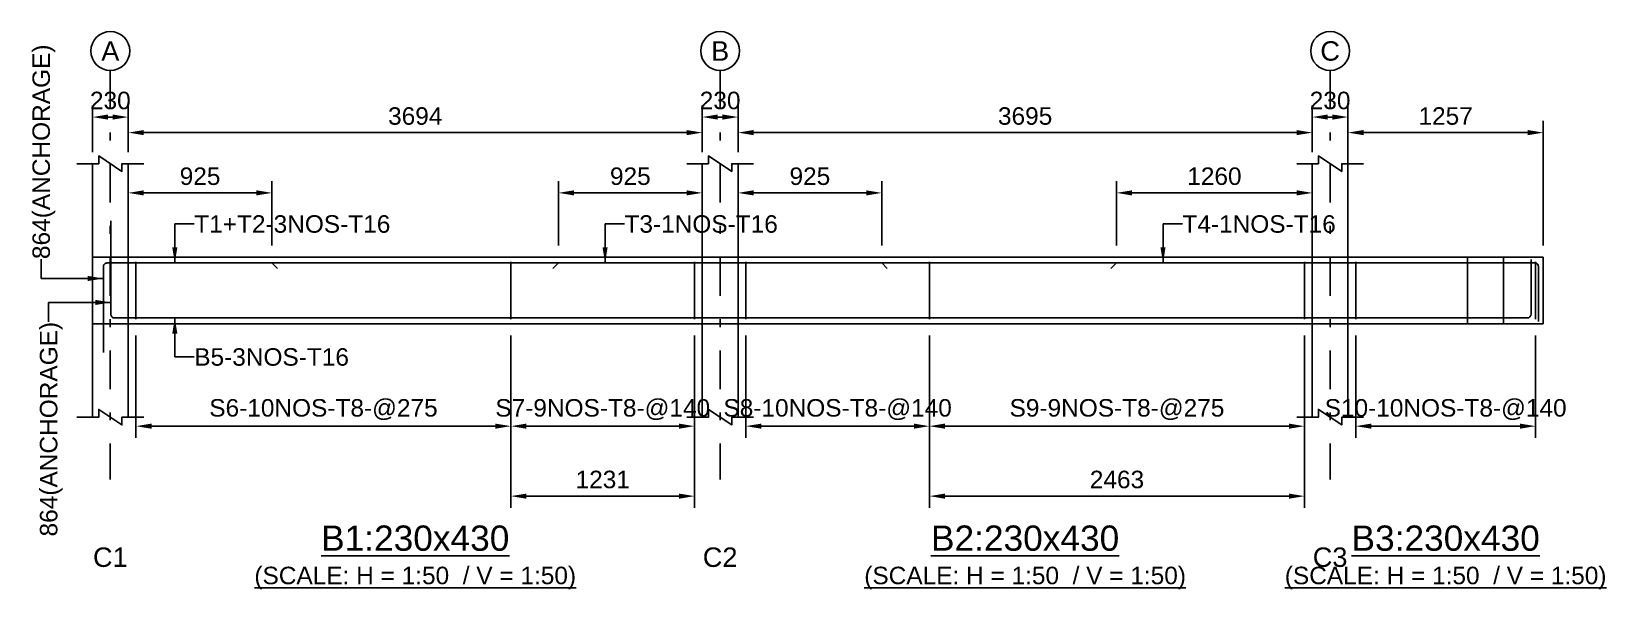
# Model space of a CAD drawing. Header units: inches. Extents: x -820 to 83376, y -186800 to 1700.
# Drawn here: x -784 to 19485, y -5475 to 1700 of the extents above; entities that cross this region are included whole.
import ezdxf
from ezdxf.enums import TextEntityAlignment as Align

# ---------------------------------------------------------------- set-up
doc = ezdxf.new("R2010")
doc.units = ezdxf.units.IN
doc.header["$LTSCALE"] = 1000
doc.header["$MEASUREMENT"] = 0
doc.linetypes.add('SCCenter', pattern=[1.2, 0.5, -0.3, 0.1, -0.3])
for name, color, linetype in [('Concrete Line', 2, 'Continuous'), ('Cut Line', 31, 'Continuous'), ('Dimension', 31, 'Continuous'), ('Grid', 8, 'Continuous'), ('Labels', 4, 'Continuous'), ('Labels_Support', 4, 'Continuous'), ('Link', 225, 'Continuous'), ('Reinforcement', 4, 'Continuous'), ('Text', 31, 'Continuous')]:
    doc.layers.add(name, color=color, linetype=linetype)
doc.styles.add('SC-SansSerif', font='SansSerif')
doc.styles.get("Standard").update_dxf_attribs({"font": 'txt.shx'})
doc.dimstyles.new('SCBBSDimStyl', dxfattribs={"dimtxt": 225, "dimasz": 200, "dimexe": 150, "dimexo": 150, "dimgap": 100, "dimtad": 1, "dimtoh": 1, "dimdec": 0, "dimzin": 0, "dimdsep": 46, "dimtxsty": 'SC-SansSerif', "dimcen": 0.09, "dimclrd": 8, "dimclre": 8, "dimclrt": 31, "dimadec": 0, "dimazin": 0, "dimtfac": 1, "dimtdec": 0, "dimtix": 1, "dimtofl": 0, "dimtmove": 0, "dimatfit": 3, "dimfxl": 1, "dimtolj": 1, "dimtzin": 0, "dimarcsym": 0})
doc.dimstyles.get("Standard").update_dxf_attribs({"dimtxt": 0.18, "dimasz": 200, "dimexe": 0.18, "dimexo": 0.0625, "dimgap": 0.09, "dimtad": 0, "dimtih": 1, "dimtoh": 1, "dimdec": 4, "dimzin": 0, "dimdsep": 46, "dimtxsty": 'Standard', "dimcen": 0.09, "dimadec": 0, "dimazin": 0, "dimtfac": 1, "dimtdec": 4, "dimtofl": 0, "dimtmove": 0, "dimatfit": 3, "dimfxl": 1, "dimtolj": 1, "dimtzin": 0, "dimarcsym": 0})

# ---------------------------------------------------------------- blocks, each defined once
blk = doc.blocks.new('*D0')
at = {"color": 8, "linetype": 'ByBlock', "lineweight": -2}
for p, q in [((560, -2210), (560, -3525)), ((5385, -2210), (5385, -3525)), ((760, -3375), (5185, -3375))]:
    blk.add_line(p, q, dxfattribs=at)
at = {"color": 8}
for points in [[(560, -3375), (760, -3342), (760, -3408)], [(5385, -3375), (5185, -3408), (5185, -3342)]]:
    blk.add_solid(points, dxfattribs=at)
at = {"layer": 'DEFPOINTS', "color": 31}
for p in [(560, -2060), (5385, -2060), (560, -3375)]:
    blk.add_point(p, dxfattribs=at)
at = {"color": 31, "insert": (2973, -3162), "char_height": 225, "attachment_point": 5, "style": 'SC-SansSerif'}
blk.add_mtext('\\A1;S6-10NOS-T8-@275', dxfattribs=at)
blk = doc.blocks.new('*D1')
at = {"color": 8, "linetype": 'ByBlock', "lineweight": -2}
for p, q in [((5385, -2210), (5385, -3525)), ((7748, -2210), (7748, -3525)), ((5585, -3375), (7548, -3375))]:
    blk.add_line(p, q, dxfattribs=at)
at = {"color": 8}
for points in [[(5385, -3375), (5585, -3342), (5585, -3408)], [(7748, -3375), (7548, -3408), (7548, -3342)]]:
    blk.add_solid(points, dxfattribs=at)
at = {"layer": 'DEFPOINTS', "color": 31}
for p in [(5385, -2060), (7748, -2060), (5385, -3375)]:
    blk.add_point(p, dxfattribs=at)
at = {"color": 31, "insert": (6567, -3162), "char_height": 225, "attachment_point": 5, "style": 'SC-SansSerif'}
blk.add_mtext('\\A1;S7-9NOS-T8-@140', dxfattribs=at)
blk = doc.blocks.new('*D2')
at = {"color": 8, "linetype": 'ByBlock', "lineweight": -2}
for p, q in [((5385, -2210), (5385, -4425)), ((7748, -2210), (7748, -4425)), ((5585, -4275), (7548, -4275))]:
    blk.add_line(p, q, dxfattribs=at)
at = {"color": 8}
for points in [[(5385, -4275), (5585, -4242), (5585, -4308)], [(7748, -4275), (7548, -4308), (7548, -4242)]]:
    blk.add_solid(points, dxfattribs=at)
at = {"layer": 'DEFPOINTS', "color": 31}
for p in [(5385, -2060), (7748, -2060), (5385, -4275)]:
    blk.add_point(p, dxfattribs=at)
at = {"color": 31, "insert": (6567, -4062), "char_height": 225, "attachment_point": 5, "style": 'SC-SansSerif'}
blk.add_mtext('\\A1;1231', dxfattribs=at)
blk = doc.blocks.new('*D3')
at = {"color": 8, "linetype": 'ByBlock', "lineweight": -2}
for p, q in [((8408, -2210), (8408, -3525)), ((10771, -2210), (10771, -3525)), ((8608, -3375), (10571, -3375))]:
    blk.add_line(p, q, dxfattribs=at)
at = {"color": 8}
for points in [[(8408, -3375), (8608, -3342), (8608, -3408)], [(10771, -3375), (10571, -3408), (10571, -3342)]]:
    blk.add_solid(points, dxfattribs=at)
at = {"layer": 'DEFPOINTS', "color": 31}
for p in [(8408, -2060), (10771, -2060), (8408, -3375)]:
    blk.add_point(p, dxfattribs=at)
at = {"color": 31, "insert": (9590, -3162), "char_height": 225, "attachment_point": 5, "style": 'SC-SansSerif'}
blk.add_mtext('\\A1;S8-10NOS-T8-@140', dxfattribs=at)
blk = doc.blocks.new('*D4')
at = {"color": 8, "linetype": 'ByBlock', "lineweight": -2}
for p, q in [((10771, -2210), (10771, -3525)), ((15598, -2210), (15598, -3525)), ((10971, -3375), (15398, -3375))]:
    blk.add_line(p, q, dxfattribs=at)
at = {"color": 8}
for points in [[(10771, -3375), (10971, -3342), (10971, -3408)], [(15598, -3375), (15398, -3408), (15398, -3342)]]:
    blk.add_solid(points, dxfattribs=at)
at = {"layer": 'DEFPOINTS', "color": 31}
for p in [(10771, -2060), (15598, -2060), (10771, -3375)]:
    blk.add_point(p, dxfattribs=at)
at = {"color": 31, "insert": (13185, -3162), "char_height": 225, "attachment_point": 5, "style": 'SC-SansSerif'}
blk.add_mtext('\\A1;S9-9NOS-T8-@275', dxfattribs=at)
blk = doc.blocks.new('*D5')
at = {"color": 8, "linetype": 'ByBlock', "lineweight": -2}
for p, q in [((10771, -2210), (10771, -4425)), ((15598, -2210), (15598, -4425)), ((10971, -4275), (15398, -4275))]:
    blk.add_line(p, q, dxfattribs=at)
at = {"color": 8}
for points in [[(10771, -4275), (10971, -4242), (10971, -4308)], [(15598, -4275), (15398, -4308), (15398, -4242)]]:
    blk.add_solid(points, dxfattribs=at)
at = {"layer": 'DEFPOINTS', "color": 31}
for p in [(10771, -2060), (15598, -2060), (10771, -4275)]:
    blk.add_point(p, dxfattribs=at)
at = {"color": 31, "insert": (13185, -4062), "char_height": 225, "attachment_point": 5, "style": 'SC-SansSerif'}
blk.add_mtext('\\A1;2463', dxfattribs=at)
blk = doc.blocks.new('*D6')
at = {"color": 8, "linetype": 'ByBlock', "lineweight": -2}
for p, q in [((16258, -2210), (16258, -3525)), ((18572, -2210), (18572, -3525)), ((16458, -3375), (18372, -3375))]:
    blk.add_line(p, q, dxfattribs=at)
at = {"color": 8}
for points in [[(16258, -3375), (16458, -3342), (16458, -3408)], [(18572, -3375), (18372, -3408), (18372, -3342)]]:
    blk.add_solid(points, dxfattribs=at)
at = {"layer": 'DEFPOINTS', "color": 31}
for p in [(16258, -2060), (18572, -2060), (16258, -3375)]:
    blk.add_point(p, dxfattribs=at)
at = {"color": 31, "insert": (17415, -3162), "char_height": 225, "attachment_point": 5, "style": 'SC-SansSerif'}
blk.add_mtext('\\A1;S10-10NOS-T8-@140', dxfattribs=at)
blk = doc.blocks.new('*D7')
at = {"color": 8, "linetype": 'ByBlock', "lineweight": -2}
for p, q in [((460, -1050), (460, -225)), ((660, -375), (2110, -375)), ((2310, -1050), (2310, -225))]:
    blk.add_line(p, q, dxfattribs=at)
at = {"color": 8}
for points in [[(460, -375), (660, -342), (660, -408)], [(2310, -375), (2110, -408), (2110, -342)]]:
    blk.add_solid(points, dxfattribs=at)
at = {"layer": 'DEFPOINTS', "color": 31}
for p in [(460, -375), (460, -1200), (2310, -1200)]:
    blk.add_point(p, dxfattribs=at)
at = {"color": 31, "insert": (1385, -162), "char_height": 225, "attachment_point": 5, "style": 'SC-SansSerif'}
blk.add_mtext('\\A1;925', dxfattribs=at)
blk = doc.blocks.new('*D8')
at = {"color": 8, "linetype": 'ByBlock', "lineweight": -2}
for p, q in [((5997, -1050), (5997, -225)), ((6197, -375), (7647, -375)), ((7847, -1050), (7847, -225))]:
    blk.add_line(p, q, dxfattribs=at)
at = {"color": 8}
for points in [[(5997, -375), (6197, -342), (6197, -408)], [(7847, -375), (7647, -408), (7647, -342)]]:
    blk.add_solid(points, dxfattribs=at)
at = {"layer": 'DEFPOINTS', "color": 31}
for p in [(5997, -375), (5997, -1200), (7847, -1200)]:
    blk.add_point(p, dxfattribs=at)
at = {"color": 31, "insert": (6922, -162), "char_height": 225, "attachment_point": 5, "style": 'SC-SansSerif'}
blk.add_mtext('\\A1;925', dxfattribs=at)
blk = doc.blocks.new('*D9')
at = {"color": 8, "linetype": 'ByBlock', "lineweight": -2}
for p, q in [((8308, -1050), (8308, -225)), ((8508, -375), (9958, -375)), ((10158, -1050), (10158, -225))]:
    blk.add_line(p, q, dxfattribs=at)
at = {"color": 8}
for points in [[(8308, -375), (8508, -342), (8508, -408)], [(10158, -375), (9958, -408), (9958, -342)]]:
    blk.add_solid(points, dxfattribs=at)
at = {"layer": 'DEFPOINTS', "color": 31}
for p in [(8308, -375), (8308, -1200), (10158, -1200)]:
    blk.add_point(p, dxfattribs=at)
at = {"color": 31, "insert": (9233, -162), "char_height": 225, "attachment_point": 5, "style": 'SC-SansSerif'}
blk.add_mtext('\\A1;925', dxfattribs=at)
blk = doc.blocks.new('*D10')
at = {"color": 8, "linetype": 'ByBlock', "lineweight": -2}
for p, q in [((13179, -1050), (13179, -225)), ((13379, -375), (15499, -375)), ((15699, -1050), (15699, -225))]:
    blk.add_line(p, q, dxfattribs=at)
at = {"color": 8}
for points in [[(13179, -375), (13379, -342), (13379, -408)], [(15699, -375), (15499, -408), (15499, -342)]]:
    blk.add_solid(points, dxfattribs=at)
at = {"layer": 'DEFPOINTS', "color": 31}
for p in [(13179, -375), (13179, -1200), (15699, -1200)]:
    blk.add_point(p, dxfattribs=at)
at = {"color": 31, "insert": (14439, -162), "char_height": 225, "attachment_point": 5, "style": 'SC-SansSerif'}
blk.add_mtext('\\A1;1260', dxfattribs=at)
blk = doc.blocks.new('*D11')
at = {"color": 8, "linetype": 'ByBlock', "lineweight": -2}
for p, q in [((460, 150), (460, 550)), ((7848, 150), (7848, 550)), ((660, 400), (7648, 400))]:
    blk.add_line(p, q, dxfattribs=at)
at = {"color": 8}
for points in [[(460, 400), (660, 433), (660, 367)], [(7848, 400), (7648, 367), (7648, 433)]]:
    blk.add_solid(points, dxfattribs=at)
at = {"layer": 'DEFPOINTS', "color": 31}
for p in [(460, 400), (460, 0), (7848, 0)]:
    blk.add_point(p, dxfattribs=at)
at = {"color": 31, "insert": (4154, 612), "char_height": 225, "attachment_point": 5, "style": 'SC-SansSerif'}
blk.add_mtext('\\A1;3694', dxfattribs=at)
blk = doc.blocks.new('*D12')
at = {"color": 8, "linetype": 'ByBlock', "lineweight": -2}
for p, q in [((8308, 150), (8308, 550)), ((15698, 150), (15698, 550)), ((8508, 400), (15498, 400))]:
    blk.add_line(p, q, dxfattribs=at)
at = {"color": 8}
for points in [[(8308, 400), (8508, 433), (8508, 367)], [(15698, 400), (15498, 367), (15498, 433)]]:
    blk.add_solid(points, dxfattribs=at)
at = {"layer": 'DEFPOINTS', "color": 31}
for p in [(8308, 400), (8308, 0), (15698, 0)]:
    blk.add_point(p, dxfattribs=at)
at = {"color": 31, "insert": (12003, 612), "char_height": 225, "attachment_point": 5, "style": 'SC-SansSerif'}
blk.add_mtext('\\A1;3695', dxfattribs=at)
blk = doc.blocks.new('*D13')
at = {"color": 8, "linetype": 'ByBlock', "lineweight": -2}
for p, q in [((16158, 150), (16158, 550)), ((18672, -1050), (18672, 550)), ((16358, 400), (18472, 400))]:
    blk.add_line(p, q, dxfattribs=at)
at = {"color": 8}
for points in [[(16158, 400), (16358, 433), (16358, 367)], [(18672, 400), (18472, 367), (18472, 433)]]:
    blk.add_solid(points, dxfattribs=at)
at = {"layer": 'DEFPOINTS', "color": 31}
for p in [(16158, 400), (16158, 0), (18672, -1200)]:
    blk.add_point(p, dxfattribs=at)
at = {"color": 31, "insert": (17415, 612), "char_height": 225, "attachment_point": 5, "style": 'SC-SansSerif'}
blk.add_mtext('\\A1;1257', dxfattribs=at)
blk = doc.blocks.new('*D14')
at = {"color": 8, "linetype": 'ByBlock', "lineweight": -2}
for p, q in [((0, 150), (0, 750)), ((460, 150), (460, 750)), ((200, 600), (260, 600))]:
    blk.add_line(p, q, dxfattribs=at)
at = {"color": 8}
for points in [[(0, 600), (200, 633), (200, 567)], [(460, 600), (260, 567), (260, 633)]]:
    blk.add_solid(points, dxfattribs=at)
at = {"layer": 'DEFPOINTS', "color": 31}
for p in [(0, 600), (0, 0), (460, 0)]:
    blk.add_point(p, dxfattribs=at)
at = {"color": 31, "insert": (230, 812), "char_height": 225, "attachment_point": 5, "style": 'SC-SansSerif'}
blk.add_mtext('\\A1;230', dxfattribs=at)
blk = doc.blocks.new('*D15')
at = {"color": 8, "linetype": 'ByBlock', "lineweight": -2}
for p, q in [((7848, 150), (7848, 750)), ((8308, 150), (8308, 750)), ((8048, 600), (8108, 600))]:
    blk.add_line(p, q, dxfattribs=at)
at = {"color": 8}
for points in [[(7848, 600), (8048, 633), (8048, 567)], [(8308, 600), (8108, 567), (8108, 633)]]:
    blk.add_solid(points, dxfattribs=at)
at = {"layer": 'DEFPOINTS', "color": 31}
for p in [(7848, 600), (7848, 0), (8308, 0)]:
    blk.add_point(p, dxfattribs=at)
at = {"color": 31, "insert": (8078, 812), "char_height": 225, "attachment_point": 5, "style": 'SC-SansSerif'}
blk.add_mtext('\\A1;230', dxfattribs=at)
blk = doc.blocks.new('*D16')
at = {"color": 8, "linetype": 'ByBlock', "lineweight": -2}
for p, q in [((15698, 150), (15698, 750)), ((16158, -1050), (16158, 750)), ((15898, 600), (15958, 600))]:
    blk.add_line(p, q, dxfattribs=at)
at = {"color": 8}
for points in [[(15698, 600), (15898, 633), (15898, 567)], [(16158, 600), (15958, 567), (15958, 633)]]:
    blk.add_solid(points, dxfattribs=at)
at = {"layer": 'DEFPOINTS', "color": 31}
for p in [(15698, 600), (15698, 0), (16158, -1200)]:
    blk.add_point(p, dxfattribs=at)
at = {"color": 31, "insert": (15928, 812), "char_height": 225, "attachment_point": 5, "style": 'SC-SansSerif'}
blk.add_mtext('\\A1;230', dxfattribs=at)

msp = doc.modelspace()

# ---------------------------------------------------------------- linework, layer by layer
at = {"layer": 'Concrete Line'}
for p, q in [((0, -3260), (0, 0)), ((460, -1200), (460, 0)), ((7848, -1200), (7848, 0)), ((8308, -1200), (8308, 0)), ((15698, -1200), (15698, 0)), ((16158, -1200), (16158, 0)), ((18672, -2060), (18672, -1200)), ((460, -2060), (460, -3260)), ((7848, -2060), (7848, -3260)), ((8308, -2060), (8308, -3260)), ((15698, -2060), (15698, -3260)), ((16158, -2060), (16158, -3260))]:
    msp.add_line(p, q, dxfattribs=at)
for points in [[(0, -1200), (460, -1200), (460, -1200), (460, -2060), (460, -2060), (0, -2060), (0, -2060), (0, -1200)], [(7848, -1200), (8308, -1200), (8308, -1200), (8308, -2060), (8308, -2060), (7848, -2060), (7848, -2060), (7848, -1200)], [(15698, -1200), (16158, -1200), (16158, -1200), (16158, -2060), (16158, -2060), (15698, -2060), (15698, -2060), (15698, -1200)], [(17698, -1200), (18158, -1200), (18158, -1200), (18158, -2060), (18158, -2060), (17698, -2060), (17698, -2060), (17698, -1200)]]:
    msp.add_lwpolyline(points, close=True, dxfattribs=at)
for points in [[(460, -1200), (7848, -1200)], [(8308, -1200), (15698, -1200)], [(16158, -1200), (18672, -1200)], [(460, -2060), (7848, -2060)], [(8308, -2060), (15698, -2060)], [(16158, -2060), (18672, -2060)]]:
    msp.add_lwpolyline(points, dxfattribs=at)
at = {"layer": 'Cut Line'}
for points in [[(-200, 0), (80, 0), (80, 100), (380, -100), (380, 0), (660, 0)], [(7648, 0), (7928, 0), (7928, 100), (8228, -100), (8228, 0), (8508, 0)], [(15498, 0), (15778, 0), (15778, 100), (16078, -100), (16078, 0), (16358, 0)], [(-200, -3260), (80, -3260), (80, -3160), (380, -3360), (380, -3260), (660, -3260)], [(7648, -3260), (7928, -3260), (7928, -3160), (8228, -3360), (8228, -3260), (8508, -3260)], [(15498, -3260), (15778, -3260), (15778, -3160), (16078, -3360), (16078, -3260), (16358, -3260)]]:
    msp.add_lwpolyline(points, dxfattribs=at)
at = {"layer": 'Grid', "linetype": 'SCCenter'}
for p, q in [((230, 1200), (230, -4060)), ((8078, 1200), (8078, -4060)), ((15928, 1200), (15928, -4060))]:
    msp.add_line(p, q, dxfattribs=at)
at = {"layer": 'Grid'}
for centre in [(230, 1450), (8078, 1450), (15928, 1450)]:
    msp.add_circle(centre, 250, dxfattribs=at)
at = {"layer": 'Link'}
for p, q in [((560, -2000), (560, -1260)), ((5385.3, -2000), (5385.3, -1260)), ((7748, -2000), (7748, -1260)), ((8408, -2000), (8408, -1260)), ((10771.3, -2000), (10771.3, -1260)), ((15598, -2000), (15598, -1260)), ((16258, -2000), (16258, -1260)), ((18572, -2000), (18572, -1260))]:
    msp.add_line(p, q, dxfattribs=at)
at = {"layer": 'Reinforcement'}
for points in [[(236, -736), (236, -1934, 0.4142136), (286, -1984), (18465, -1984, 0.4142135), (18515, -1934), (18515, -1230)], [(140, -2428), (140, -1326, -0.4142136), (190, -1276), (2310, -1276), (2380.7, -1346.7)], [(140, -2428), (140, -1326, -0.4142136), (190, -1276), (18561.5, -1276, -0.4142135), (18611.5, -1326), (18611.5, -2030)], [(13106.8, -1346.7), (13177.5, -1276), (18561.5, -1276, -0.4142135), (18611.5, -1326), (18611.5, -2030)]]:
    msp.add_lwpolyline(points, format="xyb", dxfattribs=at)
msp.add_lwpolyline([(5926.3, -1346.7), (5997, -1276), (10157, -1276), (10227.7, -1346.7)], dxfattribs=at)

# ---------------------------------------------------------------- texts
at = {"layer": 'Grid', "style": 'SC-SansSerif'}
for s, p in [('A', (230, 1450)), ('B', (8078, 1450)), ('C', (15928, 1450))]:
    msp.add_text(s, height=250, dxfattribs=at).set_placement(p, align=Align.MIDDLE)
at = {"layer": 'Labels', "style": 'SC-SansSerif'}
for s, p in [('%%uB1:230x430', (4154, -5075)), ('%%uB2:230x430', (12003, -5075)), ('%%uB3:230x430', (17415, -5075))]:
    msp.add_text(s, height=325, dxfattribs=at).set_placement(p, align=Align.BOTTOM_CENTER)
at = {"layer": 'Labels_Support', "style": 'SC-SansSerif'}
for s, p in [('C1', (230, -5260)), ('C2', (8078, -5260)), ('C3', (15928, -5260))]:
    msp.add_text(s, height=250, dxfattribs=at).set_placement(p, align=Align.BOTTOM_CENTER)
at = {"layer": 'Text', "style": 'SC-SansSerif'}
msp.add_text('864(ANCHORAGE)', height=225, rotation=90, dxfattribs=at).set_placement((-660, -1226), align=Align.MIDDLE_LEFT)
for s, p in [('T1+T2-3NOS-T16', (1310, -775)), ('T3-1NOS-T16', (6847, -775)), ('T4-1NOS-T16', (14027.5, -775)), ('B5-3NOS-T16', (1310, -2485))]:
    msp.add_text(s, height=225, dxfattribs=at).set_placement(p, align=Align.MIDDLE_LEFT)
msp.add_text('864(ANCHORAGE)', height=225, rotation=90, dxfattribs=at).set_placement((-564, -2034), align=Align.MIDDLE_RIGHT)
for p in [(4154, -5475), (12003, -5475), (17415, -5475)]:
    msp.add_text('%%u(SCALE: H = 1:50  / V = 1:50)', height=225, dxfattribs=at).set_placement(p, align=Align.BOTTOM_CENTER)

# ---------------------------------------------------------------- dimensions: what is measured, and where the dimension line sits
at = {"layer": 'Dimension'}
for base, p1, p2, text, picture, middle in [((460, 600), (0, 0), (460, 0), '230', '*D14', (230, 600)), ((8308, 600), (7848, 0), (8308, 0), '230', '*D15', (8078, 600)), ((16158, 600), (15698, 0), (16158, -1200), '230', '*D16', (15928, 600)), ((7848, 400), (460, 0), (7848, 0), '3694', '*D11', (4154, 400)), ((15698, 400), (8308, 0), (15698, 0), '3695', '*D12', (12003, 400)), ((18672, 400), (16158, 0), (18672, -1200), '1257', '*D13', (17415, 400)), ((2310, -375), (460, -1200), (2310, -1200), '925', '*D7', (1385, -375)), ((7847, -375), (5997, -1200), (7847, -1200), '925', '*D8', (6922, -375)), ((10158, -375), (8308, -1200), (10158, -1200), '925', '*D9', (9233, -375)), ((15698.5, -375), (13178.5, -1200), (15698.5, -1200), '1260', '*D10', (14438.5, -375)), ((5385.3, -3375), (560, -2060), (5385.3, -2060), 'S6-10NOS-T8-@275', '*D0', (2972.7, -3375)), ((7748, -3375), (5385.3, -2060), (7748, -2060), 'S7-9NOS-T8-@140', '*D1', (6566.7, -3375)), ((7748, -4275), (5385.3, -2060), (7748, -2060), '1231', '*D2', (6566.7, -4275)), ((10771.3, -3375), (8408, -2060), (10771.3, -2060), 'S8-10NOS-T8-@140', '*D3', (9589.7, -3375)), ((15598, -3375), (10771.3, -2060), (15598, -2060), 'S9-9NOS-T8-@275', '*D4', (13184.7, -3375)), ((15598, -4275), (10771.3, -2060), (15598, -2060), '2463', '*D5', (13184.7, -4275)), ((18572, -3375), (16258, -2060), (18572, -2060), 'S10-10NOS-T8-@140', '*D6', (17415, -3375))]:
    dim = msp.add_linear_dim(base=base, p1=p1, p2=p2, text=text, dimstyle='SCBBSDimStyl', dxfattribs=at)
    dim.commit()
    dim.dimension.update_dxf_attribs({"geometry": picture, "text_midpoint": middle})

# ---------------------------------------------------------------- leaders
at = {"layer": 'Dimension', "color": 8}
for points in [[(1060, -1276), (1060, -775), (1310, -775)], [(6597, -1276), (6597, -775), (6847, -775)], [(13777.5, -1276), (13777.5, -775), (14027.5, -775)], [(140, -1476), (-660, -1476), (-660, -1226)], [(236, -1784), (-564, -1784), (-564, -2034)], [(1060, -1984), (1060, -2485), (1310, -2485)]]:
    msp.add_leader(points, dimstyle='Standard', dxfattribs=at)

doc.saveas('drawing.dxf')
